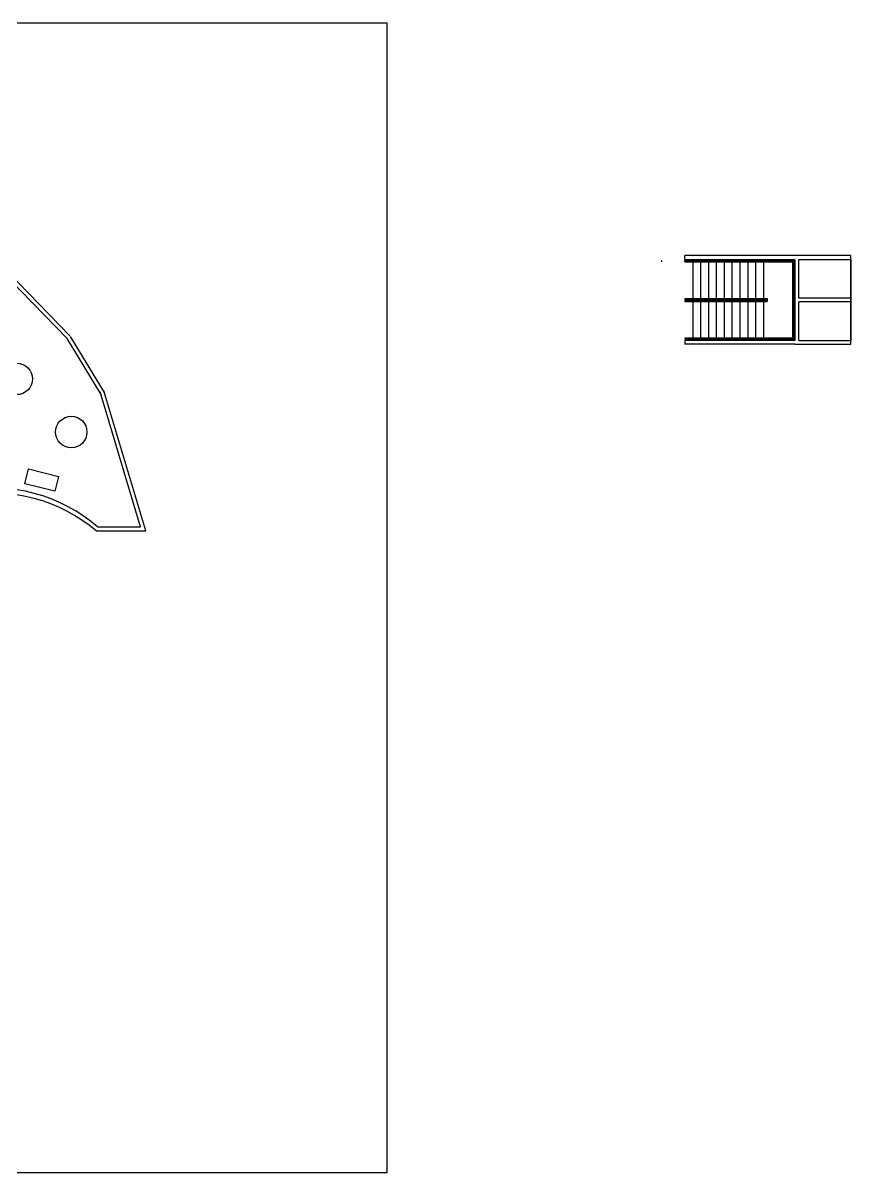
# Model space of a CAD drawing. Header units: inches. Extents: x -55 to 600, y -103 to 167.
# Drawn here: x 221.04 to 252.7, y 33.26 to 77.26 of the extents above; entities that cross this region are included whole.
import ezdxf

# ---------------------------------------------------------------- set-up
doc = ezdxf.new("R2010")
doc.units = ezdxf.units.IN
doc.header["$MEASUREMENT"] = 0
doc.layers.add('VISTA', color=3, linetype='Continuous')

# ---------------------------------------------------------------- blocks, each defined once
blk = doc.blocks.new('gdfsf')
for p, q in [((258, 16.371), (251.65, 16.371)), ((251.65, 16.221), (251.65, 16.371)), ((258, 12.981), (258, 16.371)), ((250.75, 16.181), (250.75, 16.141)), ((251.65, 16.221), (255.85, 16.221)), ((251.65, 16.181), (255.81, 16.181)), ((251.65, 16.141), (251.65, 16.181)), ((251.65, 16.141), (255.77, 16.141)), ((255.85, 13.131), (255.85, 16.221)), ((256, 14.751), (256, 16.221)), ((258, 16.221), (258, 13.131)), ((251.65, 14.736), (254.79, 14.736)), ((251.65, 14.736), (251.65, 14.696)), ((251.65, 14.696), (254.75, 14.696)), ((251.65, 14.656), (254.75, 14.656)), ((251.65, 14.656), (251.65, 14.616)), ((251.65, 14.616), (254.79, 14.616)), ((252.25, 14.696), (252.25, 14.656)), ((258, 14.751), (256, 14.751)), ((256, 13.131), (256, 14.601)), ((258, 14.601), (256, 14.601)), ((255.77, 13.211), (251.65, 13.211)), ((251.65, 13.211), (251.65, 13.171)), ((255.81, 13.171), (251.65, 13.171)), ((255.85, 13.131), (251.65, 13.131)), ((251.65, 13.131), (251.65, 13.027)), ((251.65, 13.027), (251.65, 12.981)), ((255.85, 12.981), (251.65, 12.981)), ((255.85, 12.981), (258, 12.981)), ((256, 13.131), (258, 13.131))]:
    blk.add_line(p, q)
blk.add_lwpolyline([(256, 16.221), (258, 16.221)])
at = {"layer": 'VISTA'}
for p, q in [((251.95, 16.141), (251.95, 14.736)), ((252.25, 16.141), (252.25, 14.736)), ((252.55, 16.141), (252.55, 14.736)), ((252.85, 16.141), (252.85, 14.736)), ((253.15, 16.141), (253.15, 14.736)), ((253.45, 16.141), (253.45, 14.736)), ((253.75, 16.141), (253.75, 14.736)), ((254.05, 16.141), (254.05, 14.736)), ((254.35, 16.141), (254.35, 14.736)), ((254.65, 16.141), (254.65, 14.736)), ((255.77, 16.141), (255.77, 13.211)), ((255.81, 16.181), (255.81, 13.171)), ((255.85, 16.221), (255.85, 13.131)), ((251.95, 14.696), (251.95, 14.656)), ((251.95, 14.616), (251.95, 13.211)), ((252.25, 14.616), (252.25, 13.211)), ((252.55, 14.696), (252.55, 14.656)), ((252.55, 14.616), (252.55, 13.211)), ((252.85, 14.696), (252.85, 14.656)), ((252.85, 14.616), (252.85, 13.211)), ((253.15, 14.696), (253.15, 14.656)), ((253.15, 14.616), (253.15, 14.531)), ((253.15, 14.616), (253.15, 13.211)), ((253.45, 14.696), (253.45, 14.656)), ((253.45, 14.616), (253.45, 13.211)), ((253.75, 14.696), (253.75, 14.656)), ((253.75, 14.616), (253.75, 13.211)), ((254.05, 14.696), (254.05, 14.656)), ((254.05, 14.616), (254.05, 13.211)), ((254.35, 14.696), (254.35, 14.656)), ((254.35, 14.616), (254.35, 13.211)), ((254.65, 14.696), (254.65, 14.656)), ((254.65, 14.616), (254.65, 13.211)), ((254.75, 14.696), (254.75, 14.656)), ((254.79, 14.736), (254.79, 14.616)), ((251.95, 13.171), (251.95, 13.131)), ((252.25, 13.171), (252.25, 13.131)), ((252.55, 13.171), (252.55, 13.131)), ((252.85, 13.171), (252.85, 13.131)), ((253.15, 13.171), (253.15, 13.131)), ((253.45, 13.171), (253.45, 13.131)), ((253.75, 13.171), (253.75, 13.131)), ((254.05, 13.171), (254.05, 13.131)), ((254.35, 13.171), (254.35, 13.131)), ((254.65, 13.171), (254.65, 13.131))]:
    blk.add_line(p, q, dxfattribs=at)

msp = doc.modelspace()

# ---------------------------------------------------------------- linework, layer by layer
for p, q in [((159.959, 77.258), (234.959, 77.258)), ((234.959, 77.258), (234.959, 33.258)), ((222.73, 65.186), (219.235, 68.783)), ((222.838, 65.29), (219.343, 68.888)), ((224.025, 63.038), (222.73, 65.186)), ((224.154, 63.116), (222.859, 65.263)), ((225.54, 57.981), (223.991, 63.143)), ((225.742, 57.831), (224.135, 63.186)), ((223.838, 57.831), (225.742, 57.831)), ((223.892, 57.981), (225.54, 57.981)), ((234.959, 33.258), (159.959, 33.258))]:
    msp.add_line(p, q)
msp.add_lwpolyline([(222.258, 59.34), (221.112, 59.632), (221.255, 60.194), (222.401, 59.901)], close=True)
for centre in [(220.8, 63.638), (222.888, 61.609)]:
    msp.add_circle(centre, 0.6)
for centre, radius, start, end in [((219.87, 53.294), 6.176, 49.3631, 151.9859), ((219.898, 53.147), 6.121, 49.9305, 150.9161)]:
    msp.add_arc(centre, radius, start, end)

# ---------------------------------------------------------------- block references
msp.add_blockref('gdfsf', (-5.3, 51.985))

doc.saveas('drawing.dxf')
